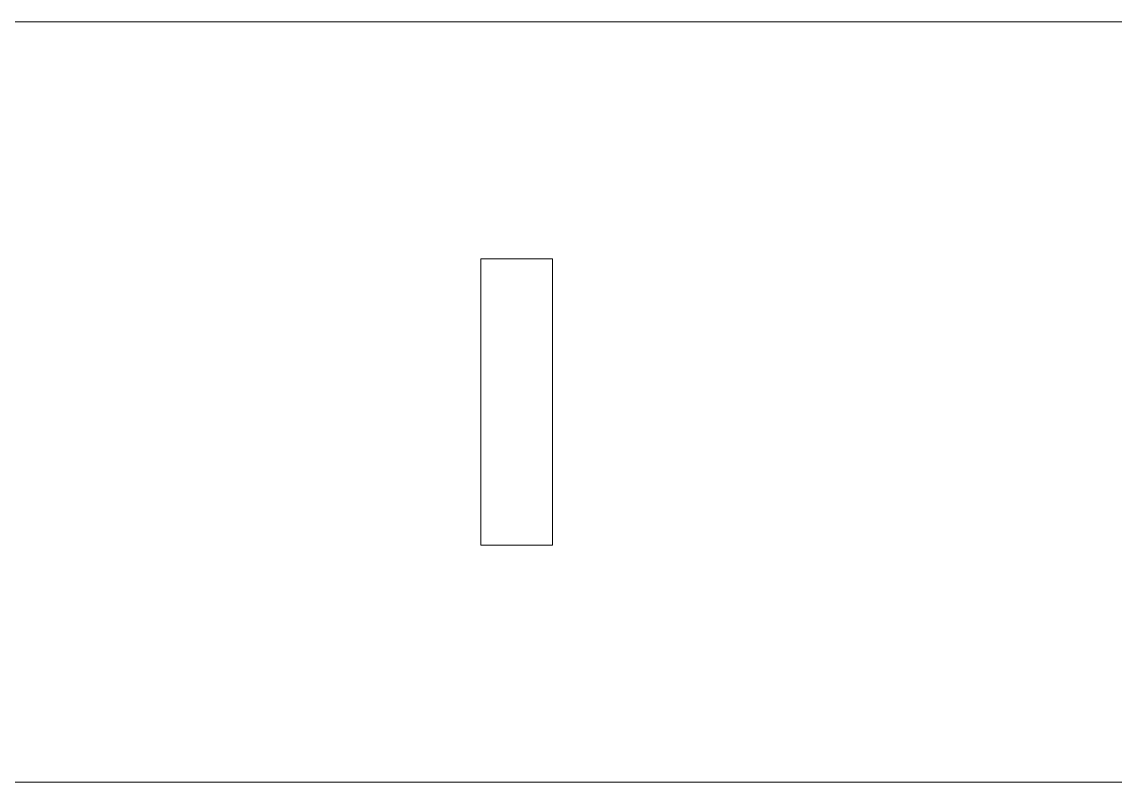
# Model space of a CAD drawing. Header units: millimetres. Extents: x -366 to 353, y -421 to 421.
# Drawn here: x -278.64 to -232.8, y -144.26 to -112.37 of the extents above; entities that cross this region are included whole.
import ezdxf

# ---------------------------------------------------------------- set-up
doc = ezdxf.new("R2010")
doc.units = ezdxf.units.MM
doc.header["$MEASUREMENT"] = 0
doc.layers.add('layer 1', color=7, linetype='Continuous')

msp = doc.modelspace()

# ---------------------------------------------------------------- linework, layer by layer
at = {"layer": 'layer 1', "color": 5, "lineweight": 9}
for points in [[(-22.8915, -112.3727), (-22.8915, -112.3727), (-342.8915, -112.3727), (-342.8915, -112.3727)], [(-256.3915, -122.3139), (-256.3915, -122.3139), (-259.3915, -122.3139), (-259.3915, -122.3139)], [(-259.3915, -122.3139), (-259.3915, -122.3139), (-259.3915, -134.3139), (-259.3915, -134.3139)], [(-256.3915, -134.3139), (-256.3915, -134.3139), (-256.3915, -122.3139), (-256.3915, -122.3139)], [(-259.3915, -134.3139), (-259.3915, -134.3139), (-256.3915, -134.3139), (-256.3915, -134.3139)], [(-342.8915, -144.2552), (-342.8915, -144.2552), (-22.8915, -144.2552), (-22.8915, -144.2552)]]:
    msp.add_open_spline(points, degree=3, dxfattribs=at)

doc.saveas('drawing.dxf')
